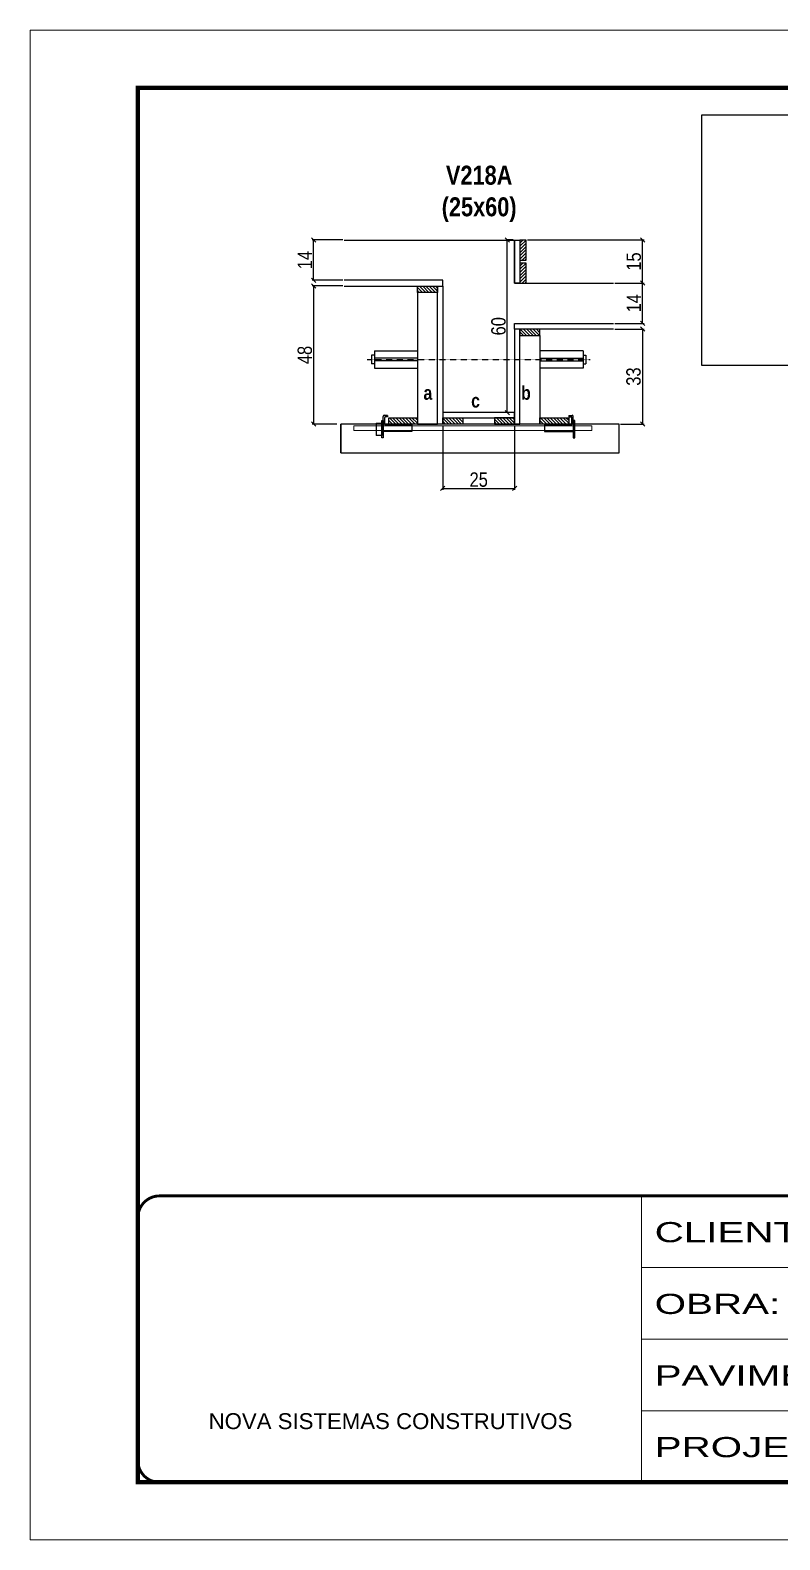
# Model space of a CAD drawing. Extents: x 2603 to 22413, y 1253 to 30260.
# Drawn here: x 4201 to 4723, y 21928 to 22978 of the extents above; entities that cross this region are included whole.
import ezdxf

# ---------------------------------------------------------------- set-up
doc = ezdxf.new("R2010")
doc.units = 0
for name, pattern in [('CONTINUO', [0]), ('DASHED', [0.75, 0.5, -0.25]), ('HIDDEN', [0.375, 0.25, -0.125])]:
    doc.linetypes.add(name, pattern=pattern)
for name, color, linetype in [('barrote', 251, 'Continuous'), ('COTA', 241, 'Continuous'), ('detalhes', 4, 'Continuous'), ('NOMENCLATURA', 7, 'Continuous'), ('Painéis', 200, 'Continuous'), ('presilha', 1, 'Continuous'), ('SARR_2.2x10', 60, 'Continuous'), ('SARR_2.2x7', 40, 'Continuous'), ('SARR_3.5x7', 81, 'Continuous'), ('TENSOR', 3, 'Continuous')]:
    doc.layers.add(name, color=color, linetype=linetype)
for name, color, linetype, lineweight in [('CONCRETO', 251, 'Continuous', 25), ('Folhas', 255, 'Continuous', 9), ('SARRAFO DE PRESSAO', 251, 'DASHED', 9), ('SCO-___-LAJ', 2, 'Continuous', 0)]:
    doc.layers.add(name, color=color, linetype=linetype, lineweight=lineweight)
doc.styles.add('ARIAL', font='arial.ttf')
doc.styles.add('COTA TECNICA 2X', font='techl___.ttf', dxfattribs={"height": 10})
doc.styles.add('TECNICA', font='techb___.ttf', dxfattribs={"height": 10})
doc.styles.add('Tecnologia', font='')
doc.styles.get('Tecnologia').set_extended_font_data('Forgotten Futurist')
doc.dimstyles.new('SECAO', dxfattribs={"dimscale": 0.333333, "dimtxt": 5, "dimasz": 9, "dimexe": 3, "dimexo": 3, "dimgap": 3, "dimtad": 1, "dimdec": 1, "dimlfac": 0.5, "dimzin": 12, "dimdsep": 46, "dimtxsty": 'COTA TECNICA 2X', "dimblk1": 'OBLIQUE', "dimblk2": 'OBLIQUE', "dimsah": 1, "dimcen": 0.9, "dimclrd": 4, "dimclre": 4, "dimclrt": 240, "dimadec": 1, "dimazin": 3, "dimtfac": 1, "dimtdec": 1, "dimtmove": 0, "dimatfit": 3, "dimfxl": 1, "dimtolj": 1, "dimtzin": 12, "dimarcsym": 0})

# ---------------------------------------------------------------- blocks, each defined once
blk = doc.blocks.new('9999999999')
at = {"color": 30, "linetype": 'CONTINUO'}
for p, q in [((98564.6, 34230.2), (98564.6, 34429.4)), ((98564.6, 34379.6), (99584, 34379.6)), ((98564.6, 34329.8), (99488, 34329.8)), ((98564.6, 34280), (99488, 34280))]:
    blk.add_line(p, q, dxfattribs=at)
at = {"color": 30, "linetype": 'CONTINUO', "const_width": 2}
blk.add_lwpolyline([(99584, 34230.2), (99584, 34414.4, 0.414214), (99569, 34429.4), (98229, 34429.4, 0.414214), (98214, 34414.4), (98214, 34245.2, 0.414214), (98229, 34230.2), (99584, 34230.2)], format="xyb", dxfattribs=at)
at = {"layer": 'Folhas'}
blk.add_lwpolyline([(98139, 34190.2), (99624, 34190.2), (99624, 35240.2), (98139, 35240.2)], close=True, dxfattribs=at)
at = {"layer": 'Folhas', "color": 30, "const_width": 3}
blk.add_lwpolyline([(98214, 34230.2), (99584, 34230.2), (99584, 35200.2), (98214, 35200.2)], close=True, dxfattribs=at)
at = {"color": 7, "linetype": 'Continuous', "ltscale": 5, "style": 'ARIAL'}
blk.add_text('NOVA SISTEMAS CONSTRUTIVOS', height=11.059, dxfattribs=at).set_placement((98263.2, 34267.2))
at = {"layer": 'Folhas', "color": 7, "style": 'Tecnologia', "width": 1.5}
for s, p in [('CLIENTE:', (98573.7, 34397.2)), ('OBRA:', (98573.7, 34347.3)), ('PAVIMENTO:', (98573.7, 34297.5)), ('PROJETO:', (98573.7, 34247.7))]:
    blk.add_text(s, height=14, dxfattribs=at).set_placement(p)
blk = doc.blocks.new('PRESILHA METÁLICA 1')
at = {"layer": 'presilha'}
for p, q in [((7.5, 10.6), (7.5, 19.9)), ((12, 21), (8.6, 21)), ((9, 11.6), (9, 18.9)), ((12, 19.5), (9.6, 19.5)), ((12, 21), (12, 19.5)), ((0, 13), (6, 13)), ((0, 13), (0, 0)), ((6, 0), (0, 0)), ((6, 15.5), (7.5, 15.5)), ((6, -2.5), (6, 15.5)), ((6, 13), (6, 0)), ((7.5, 15.5), (7.5, -2.5)), ((37.5, 4.1), (7.5, 4.1)), ((37.5, 11), (9.6, 11)), ((37.5, 11), (37.5, 4.1)), ((7.5, -2.5), (6, -2.5))]:
    blk.add_line(p, q, dxfattribs=at)
for centre, radius, start, end in [((8.6, 19.9), 1.14, 90, 180), ((9.6, 18.9), 0.57, 90, 180), ((9.6, 11.6), 0.57, 180, 270)]:
    blk.add_arc(centre, radius, start, end, dxfattribs=at)
blk = doc.blocks.new('PRESILHA METÁLICA 2')
at = {"layer": 'presilha'}
for p, q in [((-5.2, 23.5), (-5.2, 22)), ((-5.2, 23.5), (-1.9, 23.5)), ((-5.2, 22), (-2.8, 22)), ((-2.2, 14.1), (-2.2, 21.4)), ((0.8, 18), (-0.8, 18)), ((-0.8, 18), (-0.8, 0)), ((-0.8, 14.6), (-0.8, 22.4)), ((0.8, 0), (0.8, 18)), ((-30.8, 13.5), (-30.8, 6.6)), ((-30.8, 13.5), (-2.8, 13.5)), ((-30.8, 6.6), (-0.8, 6.6)), ((-0.8, 0), (0.8, 0))]:
    blk.add_line(p, q, dxfattribs=at)
for centre, radius, start, end in [((-2.8, 21.4), 0.57, 0, 90), ((-1.9, 22.4), 1.14, 0, 90), ((-2.8, 14.1), 0.57, 270, 0)]:
    blk.add_arc(centre, radius, start, end, dxfattribs=at)
blk = doc.blocks.new('_Oblique')
at = {"color": 0, "linetype": 'ByBlock', "lineweight": -2}
blk.add_line((-0.5, -0.5), (0.5, 0.5), dxfattribs=at)
blk = doc.blocks.new('*D484')
at = {"layer": 'COTA', "color": 4, "lineweight": -2, "transparency": 16777216}
for p, q in [((4608.4, 22769.8), (4628.8, 22769.8)), ((4627.8, 22769.8), (4627.8, 22703.8)), ((4612.5, 22703.8), (4628.8, 22703.8))]:
    blk.add_line(p, q, dxfattribs=at)
at = {"layer": 'Defpoints', "color": 0, "transparency": 16777216}
for p in [(4607.4, 22769.8), (4611.5, 22703.8), (4627.8, 22703.8)]:
    blk.add_point(p, dxfattribs=at)
at = {"layer": 'COTA', "color": 4, "lineweight": -2, "transparency": 16777216, "xscale": 3, "yscale": 3, "zscale": 3}
for p, rotation in [((4627.8, 22769.8), 90), ((4627.8, 22703.8), 270)]:
    blk.add_blockref('_Oblique', p, dxfattribs=dict(at, rotation=rotation))
at = {"layer": 'COTA', "color": 240, "transparency": 16777216, "insert": (4621.5, 22736.8), "char_height": 10, "attachment_point": 5, "rotation": 90, "style": 'COTA TECNICA 2X'}
blk.add_mtext('\\A1;33', dxfattribs=at)
blk = doc.blocks.new('*D485')
at = {"layer": 'COTA', "color": 4, "lineweight": -2, "transparency": 16777216}
for p, q in [((4608.4, 22801.8), (4628.8, 22801.8)), ((4627.8, 22773.8), (4627.8, 22801.8)), ((4608.4, 22773.8), (4628.8, 22773.8))]:
    blk.add_line(p, q, dxfattribs=at)
at = {"layer": 'Defpoints', "color": 0, "transparency": 16777216}
for p in [(4607.4, 22801.8), (4627.8, 22801.8), (4607.4, 22773.8)]:
    blk.add_point(p, dxfattribs=at)
at = {"layer": 'COTA', "color": 4, "lineweight": -2, "transparency": 16777216, "xscale": 3, "yscale": 3, "zscale": 3}
for p, rotation in [((4627.8, 22801.8), 90), ((4627.8, 22773.8), 270)]:
    blk.add_blockref('_Oblique', p, dxfattribs=dict(at, rotation=rotation))
at = {"layer": 'COTA', "color": 240, "transparency": 16777216, "insert": (4621.7, 22787.8), "char_height": 10, "attachment_point": 5, "rotation": 90, "style": 'COTA TECNICA 2X'}
blk.add_mtext('\\A1;14', dxfattribs=at)
blk = doc.blocks.new('*D486')
at = {"layer": 'COTA', "color": 4, "lineweight": -2, "transparency": 16777216}
for p, q in [((4419, 22799.8), (4397.8, 22799.8)), ((4398.8, 22799.8), (4398.8, 22703.8)), ((4414.9, 22703.8), (4397.8, 22703.8))]:
    blk.add_line(p, q, dxfattribs=at)
at = {"layer": 'Defpoints', "color": 0, "transparency": 16777216}
for p in [(4420, 22799.8), (4398.8, 22703.8), (4415.9, 22703.8)]:
    blk.add_point(p, dxfattribs=at)
at = {"layer": 'COTA', "color": 4, "lineweight": -2, "transparency": 16777216, "xscale": 3, "yscale": 3, "zscale": 3}
for p, rotation in [((4398.8, 22799.8), 90), ((4398.8, 22703.8), 270)]:
    blk.add_blockref('_Oblique', p, dxfattribs=dict(at, rotation=rotation))
at = {"layer": 'COTA', "color": 240, "transparency": 16777216, "insert": (4392.7, 22751.8), "char_height": 10, "attachment_point": 5, "rotation": 90, "style": 'COTA TECNICA 2X'}
blk.add_mtext('\\A1;48', dxfattribs=at)
blk = doc.blocks.new('*D2619')
at = {"layer": 'COTA', "color": 4, "lineweight": -2, "transparency": 16777216}
for p, q in [((4537.7, 22831.8), (4532.6, 22831.8)), ((4533.6, 22711.8), (4533.6, 22831.8)), ((4537.7, 22711.8), (4532.6, 22711.8))]:
    blk.add_line(p, q, dxfattribs=at)
at = {"layer": 'Defpoints', "color": 0, "transparency": 16777216}
for p in [(4533.6, 22831.8), (4538.7, 22831.8), (4538.7, 22711.8)]:
    blk.add_point(p, dxfattribs=at)
at = {"layer": 'COTA', "color": 4, "lineweight": -2, "transparency": 16777216, "xscale": 3, "yscale": 3, "zscale": 3}
for p, rotation in [((4533.6, 22831.8), 90), ((4533.6, 22711.8), 270)]:
    blk.add_blockref('_Oblique', p, dxfattribs=dict(at, rotation=rotation))
at = {"layer": 'COTA', "color": 240, "transparency": 16777216, "insert": (4527.5, 22771.8), "char_height": 10, "attachment_point": 5, "rotation": 90, "style": 'COTA TECNICA 2X'}
blk.add_mtext('\\A1;60', dxfattribs=at)
blk = doc.blocks.new('*D2620')
at = {"layer": 'COTA', "color": 4, "lineweight": -2, "transparency": 16777216}
for p, q in [((4419, 22831.8), (4397.8, 22831.8)), ((4398.8, 22803.8), (4398.8, 22831.8)), ((4419, 22803.8), (4397.8, 22803.8))]:
    blk.add_line(p, q, dxfattribs=at)
at = {"layer": 'Defpoints', "color": 0, "transparency": 16777216}
for p in [(4398.8, 22831.8), (4420, 22831.8), (4420, 22803.8)]:
    blk.add_point(p, dxfattribs=at)
at = {"layer": 'COTA', "color": 4, "lineweight": -2, "transparency": 16777216, "xscale": 3, "yscale": 3, "zscale": 3}
for p, rotation in [((4398.8, 22831.8), 90), ((4398.8, 22803.8), 270)]:
    blk.add_blockref('_Oblique', p, dxfattribs=dict(at, rotation=rotation))
at = {"layer": 'COTA', "color": 240, "transparency": 16777216, "insert": (4392.7, 22817.8), "char_height": 10, "attachment_point": 5, "rotation": 90, "style": 'COTA TECNICA 2X'}
blk.add_mtext('\\A1;14', dxfattribs=at)
blk = doc.blocks.new('*D2621')
at = {"layer": 'COTA', "color": 4, "lineweight": -2, "transparency": 16777216}
for p, q in [((4488.7, 22702.8), (4488.7, 22658)), ((4538.7, 22702.8), (4538.7, 22658)), ((4488.7, 22659), (4538.7, 22659))]:
    blk.add_line(p, q, dxfattribs=at)
at = {"layer": 'Defpoints', "color": 0, "transparency": 16777216}
for p in [(4488.7, 22703.8), (4538.7, 22703.8), (4538.7, 22659)]:
    blk.add_point(p, dxfattribs=at)
at = {"layer": 'COTA', "color": 4, "lineweight": -2, "transparency": 16777216, "xscale": 3, "yscale": 3, "zscale": 3, "rotation": 180}
blk.add_blockref('_Oblique', (4488.7, 22659), dxfattribs=at)
at = {"layer": 'COTA', "color": 4, "lineweight": -2, "transparency": 16777216, "xscale": 3, "yscale": 3, "zscale": 3}
blk.add_blockref('_Oblique', (4538.7, 22659), dxfattribs=at)
at = {"layer": 'COTA', "color": 240, "transparency": 16777216, "insert": (4513.7, 22665.1), "char_height": 10, "attachment_point": 5, "style": 'COTA TECNICA 2X'}
blk.add_mtext('\\A1;25', dxfattribs=at)
blk = doc.blocks.new('*D2622')
at = {"layer": 'COTA', "color": 4, "lineweight": -2, "transparency": 16777216}
for p, q in [((4547.7, 22831.8), (4628.8, 22831.8)), ((4627.8, 22801.8), (4627.8, 22831.8)), ((4608.4, 22801.8), (4628.8, 22801.8))]:
    blk.add_line(p, q, dxfattribs=at)
at = {"layer": 'Defpoints', "color": 0, "transparency": 16777216}
for p in [(4546.7, 22831.8), (4627.8, 22831.8), (4607.4, 22801.8)]:
    blk.add_point(p, dxfattribs=at)
at = {"layer": 'COTA', "color": 4, "lineweight": -2, "transparency": 16777216, "xscale": 3, "yscale": 3, "zscale": 3}
for p, rotation in [((4627.8, 22831.8), 90), ((4627.8, 22801.8), 270)]:
    blk.add_blockref('_Oblique', p, dxfattribs=dict(at, rotation=rotation))
at = {"layer": 'COTA', "color": 240, "transparency": 16777216, "insert": (4621.7, 22816.8), "char_height": 10, "attachment_point": 5, "rotation": 90, "style": 'COTA TECNICA 2X'}
blk.add_mtext('\\A1;15', dxfattribs=at)

msp = doc.modelspace()

# ---------------------------------------------------------------- hatches: boundary and pattern name
at = {"layer": 'SARR_2.2x10'}
h = msp.add_hatch(dxfattribs=at)
h.set_pattern_fill('ANSI31', color=256, scale=0.5, angle=90)
h.set_pattern_definition([(135, (37644.6566, -100808.3809), (-1.122532015, -1.122532015), [])])
h.paths.add_polyline_path([(4451.12, 22708.19), (4451.12, 22703.79), (4471.12, 22703.79), (4471.12, 22708.19)])
h = msp.add_hatch(dxfattribs=at)
h.set_pattern_fill('ANSI31', color=256, scale=0.5, angle=90)
h.set_pattern_definition([(135, (37749.8566, -100808.3809), (-1.122532015, -1.122532015), [])])
h.paths.add_polyline_path([(4556.32, 22708.19), (4556.32, 22703.79), (4576.32, 22703.79), (4576.32, 22708.19)])
at = {"layer": 'SARR_2.2x7'}
h = msp.add_hatch(dxfattribs=at)
h.set_pattern_fill('ANSI31', color=256, scale=0.5, angle=180)
h.set_pattern_definition([(225, (128107.9216, 55946.1274), (1.122532015, -1.122532015), [])])
h.paths.add_polyline_path([(4542.32, 22817.79), (4546.72, 22817.79), (4546.72, 22831.79), (4542.32, 22831.79)])
h = msp.add_hatch(dxfattribs=at)
h.set_pattern_fill('ANSI31', color=256, scale=0.5, angle=180)
h.set_pattern_definition([(225, (128107.9216, 55930.1274), (1.122532015, -1.122532015), [])])
h.paths.add_polyline_path([(4542.32, 22801.79), (4546.72, 22801.79), (4546.72, 22815.79), (4542.32, 22815.79)])
h = msp.add_hatch(dxfattribs=at)
h.set_pattern_fill('ANSI31', color=256, scale=0.5, angle=90)
h.set_pattern_definition([(135, (37638.6566, -100716.7809), (-1.122532015, -1.122532015), [])])
h.paths.add_polyline_path([(4485.12, 22799.79), (4485.12, 22795.39), (4471.12, 22795.39), (4471.12, 22799.79)])
h = msp.add_hatch(dxfattribs=at)
h.set_pattern_fill('ANSI31', color=256, scale=0.5, angle=90)
h.set_pattern_definition([(135, (37670.6566, -100746.7809), (-1.122532015, -1.122532015), [])])
h.paths.add_polyline_path([(4542.32, 22769.79), (4542.32, 22765.39), (4556.32, 22765.39), (4556.32, 22769.79)])
h = msp.add_hatch(dxfattribs=at)
h.set_pattern_fill('ANSI31', color=256, scale=0.5, angle=90)
h.set_pattern_definition([(135, (37724.2566, -100808.3809), (-1.122532015, -1.122532015), [])])
h.paths.add_polyline_path([(4502.72, 22703.79), (4502.72, 22708.19), (4488.72, 22708.19), (4488.72, 22703.79)])
h = msp.add_hatch(dxfattribs=at)
h.set_pattern_fill('ANSI31', color=256, scale=0.5, angle=90)
h.set_pattern_definition([(135, (37674.2566, -100808.3809), (-1.122532015, -1.122532015), [])])
h.paths.add_polyline_path([(4524.72, 22703.79), (4524.72, 22708.19), (4538.72, 22708.19), (4538.72, 22703.79)])

# ---------------------------------------------------------------- linework, layer by layer
at = {"ltscale": 3}
for p, q in [((4441.12, 22754.64), (4441.12, 22742.64)), ((4441.12, 22754.64), (4471.12, 22754.64)), ((4586.32, 22754.64), (4556.32, 22754.64)), ((4586.32, 22754.64), (4586.32, 22742.64)), ((4439.12, 22751.64), (4439.12, 22745.64)), ((4441.12, 22751.64), (4439.12, 22751.64)), ((4441.12, 22745.64), (4439.12, 22745.64)), ((4471.12, 22749.64), (4441.12, 22749.64)), ((4471.12, 22747.64), (4441.12, 22747.64)), ((4556.32, 22749.64), (4586.32, 22749.64)), ((4556.32, 22747.64), (4586.32, 22747.64)), ((4586.32, 22751.64), (4588.32, 22751.64)), ((4586.32, 22745.64), (4588.32, 22745.64)), ((4588.32, 22751.64), (4588.32, 22745.64)), ((4441.12, 22742.64), (4471.12, 22742.64)), ((4586.32, 22742.64), (4556.32, 22742.64))]:
    msp.add_line(p, q, dxfattribs=at)
at = {"layer": 'barrote'}
msp.add_lwpolyline([(4417.66, 22683.79), (4611.58, 22683.79), (4611.58, 22703.79), (4417.66, 22703.79)], close=True, dxfattribs=at)
at = {"layer": 'CONCRETO', "linetype": 'Continuous'}
for p, q in [((4420.02, 22831.79), (4538.72, 22831.79)), ((4538.72, 22831.79), (4538.72, 22801.79)), ((4538.72, 22801.79), (4607.42, 22801.79))]:
    msp.add_line(p, q, dxfattribs=at)
at = {"layer": 'COTA'}
msp.add_lwpolyline([(4669.02, 22918.87), (5542.52, 22918.87), (5542.52, 22744.54), (4669.02, 22744.54)], close=True, dxfattribs=at)
at = {"layer": 'detalhes', "color": 250}
msp.add_line((4417.66, 22683.79), (4417.66, 22703.79), dxfattribs=at)
at = {"layer": 'Painéis', "linetype": 'Continuous'}
for points in [[(4542.32, 22801.79), (4538.72, 22801.79), (4538.72, 22831.79), (4542.32, 22831.79)], [(4485.12, 22703.79), (4485.12, 22799.79), (4488.72, 22799.79), (4488.72, 22703.79)], [(4542.32, 22703.79), (4542.32, 22769.79), (4538.72, 22769.79), (4538.72, 22703.79)], [(4538.72, 22711.79), (4488.72, 22711.79), (4488.72, 22708.19), (4538.72, 22708.19)]]:
    msp.add_lwpolyline(points, close=True, dxfattribs=at)
at = {"layer": 'Painéis', "linetype": 'Continuous', "elevation": 0}
for points in [[(4420.02, 22799.79), (4488.72, 22799.79), (4488.72, 22803.79), (4420.02, 22803.79)], [(4607.42, 22769.79), (4538.72, 22769.79), (4538.72, 22773.79), (4607.42, 22773.79)]]:
    msp.add_lwpolyline(points, dxfattribs=at)
at = {"layer": 'SARR_2.2x10'}
for points in [[(4451.12, 22708.19), (4471.12, 22708.19), (4471.12, 22703.79), (4451.12, 22703.79)], [(4556.32, 22708.19), (4576.32, 22708.19), (4576.32, 22703.79), (4556.32, 22703.79)]]:
    msp.add_lwpolyline(points, close=True, dxfattribs=at)
at = {"layer": 'SARR_2.2x7'}
for points in [[(4542.32, 22831.79), (4542.32, 22817.79), (4546.72, 22817.79), (4546.72, 22831.79)], [(4542.32, 22815.79), (4542.32, 22801.79), (4546.72, 22801.79), (4546.72, 22815.79)], [(4488.72, 22708.19), (4502.72, 22708.19), (4502.72, 22703.79), (4488.72, 22703.79)], [(4538.72, 22708.19), (4524.72, 22708.19), (4524.72, 22703.79), (4538.72, 22703.79)]]:
    msp.add_lwpolyline(points, close=True, dxfattribs=at)
at = {"layer": 'SARR_2.2x7', "elevation": 0}
for points in [[(4471.12, 22799.79), (4485.12, 22799.79), (4485.12, 22795.39), (4471.12, 22795.39)], [(4556.32, 22769.79), (4542.32, 22769.79), (4542.32, 22765.39), (4556.32, 22765.39)]]:
    msp.add_lwpolyline(points, close=True, dxfattribs=at)
at = {"layer": 'SARR_3.5x7'}
for points in [[(4485.12, 22795.39), (4471.12, 22795.39), (4471.12, 22703.79), (4485.12, 22703.79)], [(4542.32, 22765.39), (4556.32, 22765.39), (4556.32, 22703.79), (4542.32, 22703.79)]]:
    msp.add_lwpolyline(points, close=True, dxfattribs=at)
at = {"layer": 'SCO-___-LAJ', "color": 1}
msp.add_lwpolyline([(4426.67, 22702.46), (4592.45, 22702.46), (4592.45, 22699.26), (4426.67, 22699.26)], close=True, dxfattribs=at)
at = {"layer": 'TENSOR', "linetype": 'HIDDEN', "ltscale": 0.5}
msp.add_line((4436.12, 22748.64), (4591.32, 22748.64), dxfattribs=at)

# ---------------------------------------------------------------- block references
at = {"layer": 'presilha', "xscale": 0.6666666666666666, "yscale": 0.6666666666666666, "zscale": 0.6666666666666666}
for name, p in [('PRESILHA METÁLICA 1', (4442.25, 22695.82)), ('PRESILHA METÁLICA 2', (4580, 22694.16))]:
    msp.add_blockref(name, p, dxfattribs=at)
at = {"layer": 'SARRAFO DE PRESSAO', "color": 6, "linetype": 'ByBlock'}
msp.add_blockref('9999999999', (-93937.51, -12262.48), dxfattribs=at)

# ---------------------------------------------------------------- texts
at = {"layer": 'detalhes', "style": 'TECNICA'}
for s, p in [('a', (4475.24, 22720.68)), ('c', (4508.45, 22715.26)), ('b', (4543.22, 22720.67))]:
    msp.add_text(s, height=9.6, dxfattribs=at).set_placement(p)
at = {"layer": 'NOMENCLATURA', "insert": (4514, 22883.48), "char_height": 13.2, "attachment_point": 2, "style": 'TECNICA'}
msp.add_mtext_dynamic_manual_height_columns('V218A\\P(25x60)', width=300.2766, gutter_width=1, heights=[0], dxfattribs=at)

# ---------------------------------------------------------------- dimensions: what is measured, and where the dimension line sits
at = {"layer": 'COTA'}
for base, p1, p2, picture, middle in [((4398.8, 22831.79), (4420.02, 22803.79), (4420.02, 22831.79), '*D2620', (4392.73, 22817.79)), ((4533.64, 22831.79), (4538.72, 22711.79), (4538.72, 22831.79), '*D2619', (4527.54, 22771.79)), ((4627.76, 22831.79), (4607.42, 22801.79), (4546.72, 22831.79), '*D2622', (4621.66, 22816.79)), ((4398.8, 22703.79, 0), (4420.02, 22799.79), (4415.9, 22703.79, 0), '*D486', (4392.7, 22751.79, 0)), ((4627.76, 22801.79), (4607.42, 22773.79), (4607.42, 22801.79), '*D485', (4621.69, 22787.79)), ((4627.76, 22703.79, 0), (4607.42, 22769.79), (4611.53, 22703.79, 0), '*D484', (4621.55, 22736.79, 0))]:
    dim = msp.add_linear_dim(base=base, p1=p1, p2=p2, angle=90, dimstyle='SECAO', dxfattribs=at)
    dim.commit()
    dim.dimension.update_dxf_attribs({"geometry": picture, "text_midpoint": middle})
dim = msp.add_linear_dim(base=(4538.72, 22658.96), p1=(4488.72, 22703.79), p2=(4538.72, 22703.79), dimstyle='SECAO', dxfattribs=at)
dim.commit()
dim.dimension.update_dxf_attribs({"geometry": '*D2621', "text_midpoint": (4513.72, 22665.07)})

doc.saveas('drawing.dxf')
